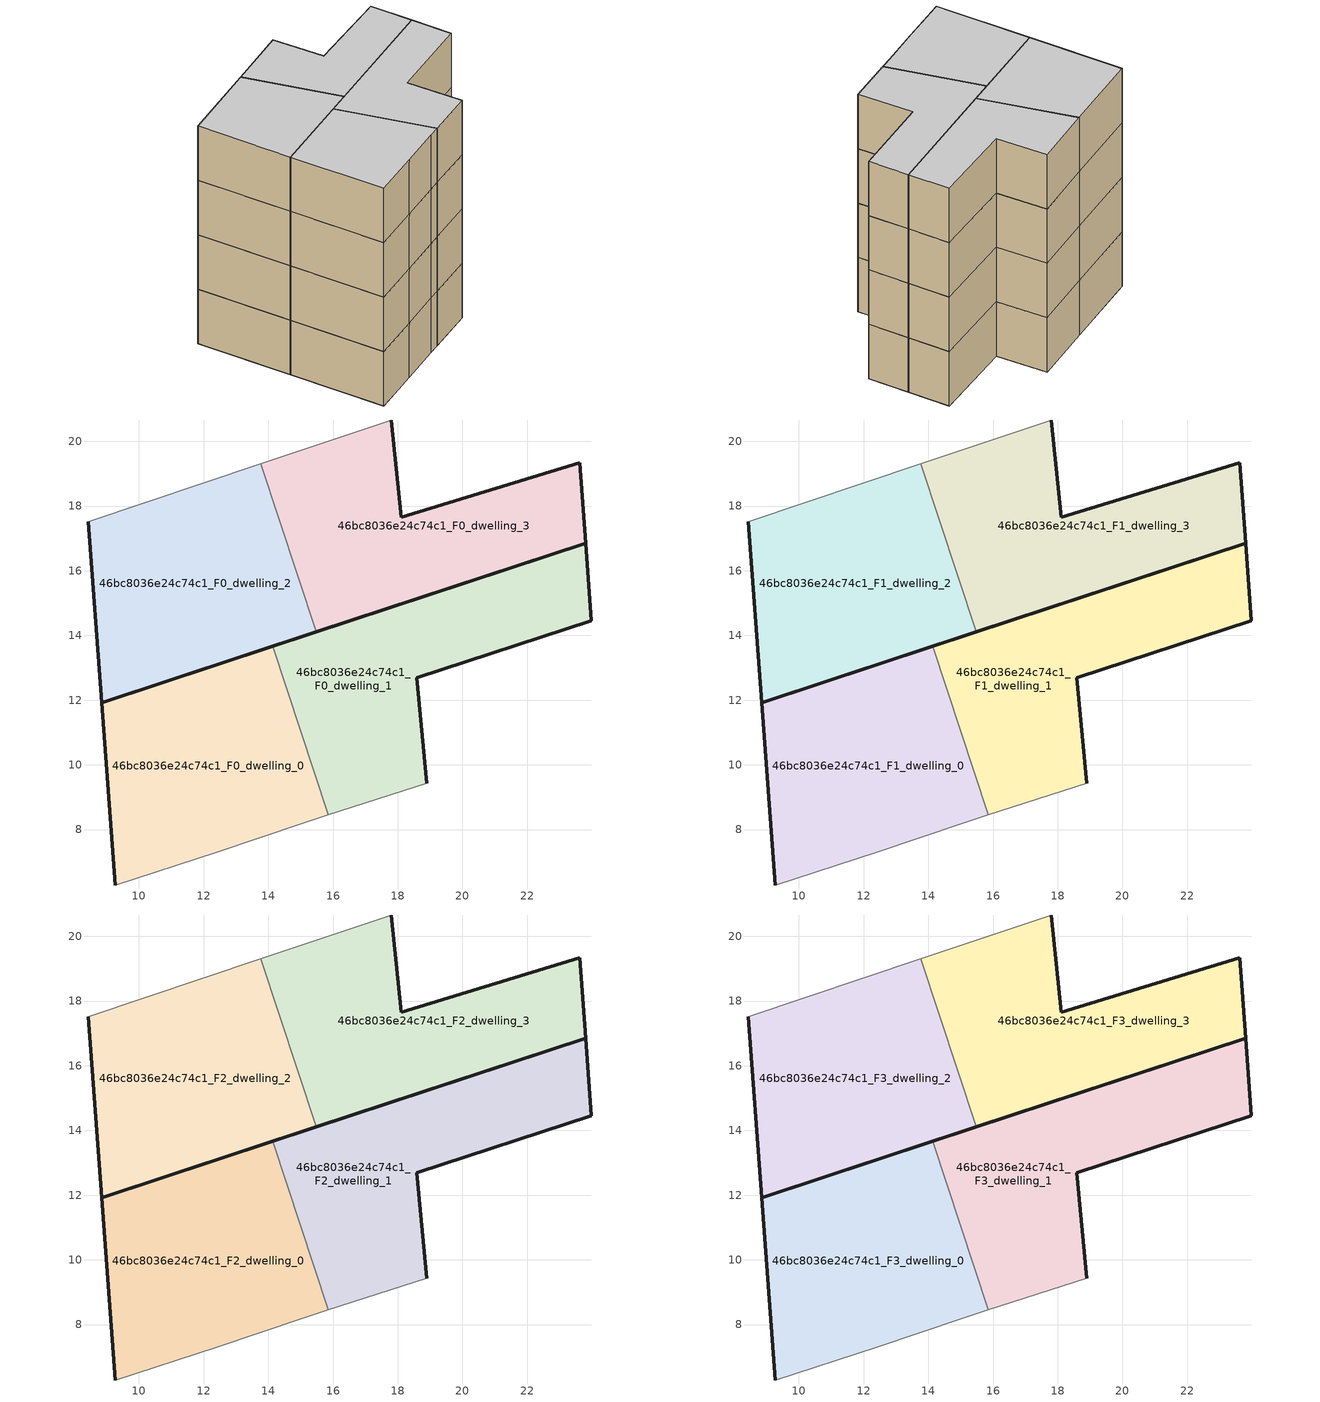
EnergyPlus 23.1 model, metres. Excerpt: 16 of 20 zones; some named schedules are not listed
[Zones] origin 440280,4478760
46bc8036e24c74c1_F0_dwelling_0
 floor ground (EU_floor_Construction): 15.06,8.19 15.85,8.45 14.13,13.67 8.85,11.92 9.27,6.29 12.4,7.29 z0
 wall outside (EU_wall_Construction): 9.27,6.29 8.85,11.92 14.13,13.67 z0:3
 wall to 46bc8036e24c74c1_F0_dwelling_1 (EU_wall_Construction): 14.13,13.67 15.85,8.45 z0:3
 wall adiabatic (EU_wall_Construction): 15.85,8.45 15.06,8.19 12.4,7.29 9.27,6.29 z0:3
46bc8036e24c74c1_F0_dwelling_1
 floor ground (EU_floor_Construction): 18.9,9.44 18.59,12.69 23.98,14.45 23.8,16.86 14.13,13.67 15.85,8.45 z0
 wall outside (EU_wall_Construction): 14.13,13.67 23.8,16.86 23.98,14.45 18.59,12.69 18.9,9.44 z0:3
 wall adiabatic (EU_wall_Construction): 18.9,9.44 15.85,8.45 z0:3
46bc8036e24c74c1_F0_dwelling_2
 floor ground (EU_floor_Construction): 15.47,14.11 13.76,19.3 8.43,17.51 8.85,11.92 z0
 wall outside (EU_wall_Construction): 15.47,14.11 8.85,11.92 8.43,17.51 z0:3
 wall to 46bc8036e24c74c1_F0_dwelling_3 (EU_wall_Construction): 13.76,19.3 15.47,14.11 z0:3
 wall adiabatic (EU_wall_Construction): 8.43,17.51 13.76,19.3 z0:3
46bc8036e24c74c1_F0_dwelling_3
 floor ground (EU_floor_Construction): 23.8,16.86 23.63,19.34 18.11,17.66 17.8,20.66 13.76,19.3 15.47,14.11 z0
 wall outside (EU_wall_Construction): 17.8,20.66 18.11,17.66 23.63,19.34 23.8,16.86 15.47,14.11 z0:3
 wall adiabatic (EU_wall_Construction): 13.76,19.3 17.8,20.66 z0:3
46bc8036e24c74c1_F1_dwelling_0
 floor to 46bc8036e24c74c1_F0_dwelling_0 (EU_floor_Construction): 15.06,8.19 15.85,8.45 14.13,13.67 8.85,11.92 9.27,6.29 12.4,7.29 z3
 wall outside (EU_wall_Construction): 9.27,6.29 8.85,11.92 14.13,13.67 z3:6
 wall to 46bc8036e24c74c1_F1_dwelling_1 (EU_wall_Construction): 14.13,13.67 15.85,8.45 z3:6
 wall adiabatic (EU_wall_Construction): 15.85,8.45 15.06,8.19 12.4,7.29 9.27,6.29 z3:6
46bc8036e24c74c1_F1_dwelling_1
 floor to 46bc8036e24c74c1_F0_dwelling_1 (EU_floor_Construction): 18.9,9.44 18.59,12.69 23.98,14.45 23.8,16.86 14.13,13.67 15.85,8.45 z3
 wall outside (EU_wall_Construction): 14.13,13.67 23.8,16.86 23.98,14.45 18.59,12.69 18.9,9.44 z3:6
 wall adiabatic (EU_wall_Construction): 18.9,9.44 15.85,8.45 z3:6
46bc8036e24c74c1_F1_dwelling_2
 floor to 46bc8036e24c74c1_F0_dwelling_2 (EU_floor_Construction): 15.47,14.11 13.76,19.3 8.43,17.51 8.85,11.92 z3
 wall outside (EU_wall_Construction): 15.47,14.11 8.85,11.92 8.43,17.51 z3:6
 wall to 46bc8036e24c74c1_F1_dwelling_3 (EU_wall_Construction): 13.76,19.3 15.47,14.11 z3:6
 wall adiabatic (EU_wall_Construction): 8.43,17.51 13.76,19.3 z3:6
46bc8036e24c74c1_F1_dwelling_3
 floor to 46bc8036e24c74c1_F0_dwelling_3 (EU_floor_Construction): 23.8,16.86 23.63,19.34 18.11,17.66 17.8,20.66 13.76,19.3 15.47,14.11 z3
 wall outside (EU_wall_Construction): 17.8,20.66 18.11,17.66 23.63,19.34 23.8,16.86 15.47,14.11 z3:6
 wall adiabatic (EU_wall_Construction): 13.76,19.3 17.8,20.66 z3:6
46bc8036e24c74c1_F2_dwelling_0
 floor to 46bc8036e24c74c1_F1_dwelling_0 (EU_floor_Construction): 15.06,8.19 15.85,8.45 14.13,13.67 8.85,11.92 9.27,6.29 12.4,7.29 z6
 wall outside (EU_wall_Construction): 9.27,6.29 8.85,11.92 14.13,13.67 z6:9
 wall to 46bc8036e24c74c1_F2_dwelling_1 (EU_wall_Construction): 14.13,13.67 15.85,8.45 z6:9
 wall adiabatic (EU_wall_Construction): 15.85,8.45 15.06,8.19 12.4,7.29 9.27,6.29 z6:9
46bc8036e24c74c1_F2_dwelling_1
 floor to 46bc8036e24c74c1_F1_dwelling_1 (EU_floor_Construction): 18.9,9.44 18.59,12.69 23.98,14.45 23.8,16.86 14.13,13.67 15.85,8.45 z6
 wall outside (EU_wall_Construction): 14.13,13.67 23.8,16.86 23.98,14.45 18.59,12.69 18.9,9.44 z6:9
 wall adiabatic (EU_wall_Construction): 18.9,9.44 15.85,8.45 z6:9
46bc8036e24c74c1_F2_dwelling_2
 floor to 46bc8036e24c74c1_F1_dwelling_2 (EU_floor_Construction): 15.47,14.11 13.76,19.3 8.43,17.51 8.85,11.92 z6
 wall outside (EU_wall_Construction): 15.47,14.11 8.85,11.92 8.43,17.51 z6:9
 wall to 46bc8036e24c74c1_F2_dwelling_3 (EU_wall_Construction): 13.76,19.3 15.47,14.11 z6:9
 wall adiabatic (EU_wall_Construction): 8.43,17.51 13.76,19.3 z6:9
46bc8036e24c74c1_F2_dwelling_3
 floor to 46bc8036e24c74c1_F1_dwelling_3 (EU_floor_Construction): 23.8,16.86 23.63,19.34 18.11,17.66 17.8,20.66 13.76,19.3 15.47,14.11 z6
 wall outside (EU_wall_Construction): 17.8,20.66 18.11,17.66 23.63,19.34 23.8,16.86 15.47,14.11 z6:9
 wall adiabatic (EU_wall_Construction): 13.76,19.3 17.8,20.66 z6:9
46bc8036e24c74c1_F3_dwelling_0
 floor to 46bc8036e24c74c1_F2_dwelling_0 (EU_floor_Construction): 15.06,8.19 15.85,8.45 14.13,13.67 8.85,11.92 9.27,6.29 12.4,7.29 z9
 wall outside (EU_wall_Construction): 9.27,6.29 8.85,11.92 14.13,13.67 z9:12
 wall to 46bc8036e24c74c1_F3_dwelling_1 (EU_wall_Construction): 14.13,13.67 15.85,8.45 z9:12
 wall adiabatic (EU_wall_Construction): 15.85,8.45 15.06,8.19 12.4,7.29 9.27,6.29 z9:12
 ceiling to 46bc8036e24c74c1_F4_dwelling_0 (EU_floor_Construction): 14.13,13.67 15.85,8.45 15.06,8.19 12.4,7.29 9.27,6.29 8.85,11.92 z12
46bc8036e24c74c1_F3_dwelling_1
 floor to 46bc8036e24c74c1_F2_dwelling_1 (EU_floor_Construction): 18.9,9.44 18.59,12.69 23.98,14.45 23.8,16.86 14.13,13.67 15.85,8.45 z9
 wall outside (EU_wall_Construction): 14.13,13.67 23.8,16.86 23.98,14.45 18.59,12.69 18.9,9.44 z9:12
 wall adiabatic (EU_wall_Construction): 18.9,9.44 15.85,8.45 z9:12
 ceiling to 46bc8036e24c74c1_F4_dwelling_1 (EU_floor_Construction): 23.8,16.86 23.98,14.45 18.59,12.69 18.9,9.44 15.85,8.45 14.13,13.67 z12
46bc8036e24c74c1_F3_dwelling_2
 floor to 46bc8036e24c74c1_F2_dwelling_2 (EU_floor_Construction): 15.47,14.11 13.76,19.3 8.43,17.51 8.85,11.92 z9
 wall outside (EU_wall_Construction): 15.47,14.11 8.85,11.92 8.43,17.51 z9:12
 wall to 46bc8036e24c74c1_F3_dwelling_3 (EU_wall_Construction): 13.76,19.3 15.47,14.11 z9:12
 wall adiabatic (EU_wall_Construction): 8.43,17.51 13.76,19.3 z9:12
 ceiling to 46bc8036e24c74c1_F4_dwelling_2 (EU_floor_Construction): 13.76,19.3 15.47,14.11 8.85,11.92 8.43,17.51 z12
46bc8036e24c74c1_F3_dwelling_3
 floor to 46bc8036e24c74c1_F2_dwelling_3 (EU_floor_Construction): 23.8,16.86 23.63,19.34 18.11,17.66 17.8,20.66 13.76,19.3 15.47,14.11 z9
 wall outside (EU_wall_Construction): 17.8,20.66 18.11,17.66 23.63,19.34 23.8,16.86 15.47,14.11 z9:12
 wall adiabatic (EU_wall_Construction): 13.76,19.3 17.8,20.66 z9:12
 ceiling to 46bc8036e24c74c1_F4_dwelling_3 (EU_floor_Construction): 23.63,19.34 23.8,16.86 15.47,14.11 13.76,19.3 17.8,20.66 18.11,17.66 z12
[Building]
EU S2 Campaign: North Axis=0; Terrain=City; Solar Distribution=FullExterior
[Site:Location]
Madrid: Latitude=40.5; Longitude=-3.5; Time Zone=1; Elevation=609
[SizingPeriod:WeatherFileDays]
AnnualSizingPeriod: Begin Month=1; Begin Day of Month=1; End Month=12; End Day of Month=31; Day of Week for Start Day=Monday; Use Weather File Daylight Saving Period=No; Use Weather File Rain and Snow Indicators=No
[MATERIAL]
EU_InternalMass_Material: Roughness=MediumRough; Thickness=0.1; Conductivity=1; Density=1800; Specific Heat=900; Thermal Absorptance=0.9; Solar Absorptance=0.7; Visible Absorptance=0.7
[MATERIAL:NOMASS] Roughness=MediumRough; Thermal Absorptance=0.9; Solar Absorptance=0.7; Visible Absorptance=0.7
Name | Thermal Resistance
EU_wall_NoMass | 0.609216
EU_floor_NoMass | 0.568163
[CONSTRUCTION]
EU_wall_Construction: EU_wall_NoMass
EU_floor_Construction: EU_floor_NoMass
EU_InternalMass_Construction: EU_InternalMass_Material
[ZONE] Type=1; Multiplier=1; Ceiling Height=autocalculate; Floor Area=autocalculate; Part of Total Floor Area=Yes
Name | Volume
46bc8036e24c74c1_F0_dwelling_0; 46bc8036e24c74c1_F1_dwelling_0; 46bc8036e24c74c1_F2_dwelling_0; 46bc8036e24c74c1_F3_dwelling_0 | 103.02
46bc8036e24c74c1_F0_dwelling_1; 46bc8036e24c74c1_F1_dwelling_1; 46bc8036e24c74c1_F2_dwelling_1; 46bc8036e24c74c1_F3_dwelling_1 | 103.01
46bc8036e24c74c1_F0_dwelling_2; 46bc8036e24c74c1_F1_dwelling_2; 46bc8036e24c74c1_F2_dwelling_2; 46bc8036e24c74c1_F3_dwelling_2 | 103.011
46bc8036e24c74c1_F0_dwelling_3; 46bc8036e24c74c1_F1_dwelling_3; 46bc8036e24c74c1_F2_dwelling_3; 46bc8036e24c74c1_F3_dwelling_3 | 103.016
[INTERNALMASS] Construction=EU_InternalMass_Construction
Name | Zone or ZoneList | Surface Area
46bc8036e24c74c1_F0_dwelling_0_EU_InternalMass | 46bc8036e24c74c1_F0_dwelling_0 | 34.3398
46bc8036e24c74c1_F0_dwelling_1_EU_InternalMass | 46bc8036e24c74c1_F0_dwelling_1 | 34.3367
46bc8036e24c74c1_F0_dwelling_2_EU_InternalMass | 46bc8036e24c74c1_F0_dwelling_2 | 34.337
46bc8036e24c74c1_F0_dwelling_3_EU_InternalMass | 46bc8036e24c74c1_F0_dwelling_3 | 34.3387
46bc8036e24c74c1_F1_dwelling_0_EU_InternalMass | 46bc8036e24c74c1_F1_dwelling_0 | 34.3398
46bc8036e24c74c1_F1_dwelling_1_EU_InternalMass | 46bc8036e24c74c1_F1_dwelling_1 | 34.3367
46bc8036e24c74c1_F1_dwelling_2_EU_InternalMass | 46bc8036e24c74c1_F1_dwelling_2 | 34.337
46bc8036e24c74c1_F1_dwelling_3_EU_InternalMass | 46bc8036e24c74c1_F1_dwelling_3 | 34.3387
46bc8036e24c74c1_F2_dwelling_0_EU_InternalMass | 46bc8036e24c74c1_F2_dwelling_0 | 34.3398
46bc8036e24c74c1_F2_dwelling_1_EU_InternalMass | 46bc8036e24c74c1_F2_dwelling_1 | 34.3367
46bc8036e24c74c1_F2_dwelling_2_EU_InternalMass | 46bc8036e24c74c1_F2_dwelling_2 | 34.337
46bc8036e24c74c1_F2_dwelling_3_EU_InternalMass | 46bc8036e24c74c1_F2_dwelling_3 | 34.3387
46bc8036e24c74c1_F3_dwelling_0_EU_InternalMass | 46bc8036e24c74c1_F3_dwelling_0 | 34.3398
46bc8036e24c74c1_F3_dwelling_1_EU_InternalMass | 46bc8036e24c74c1_F3_dwelling_1 | 34.3367
46bc8036e24c74c1_F3_dwelling_2_EU_InternalMass | 46bc8036e24c74c1_F3_dwelling_2 | 34.337
46bc8036e24c74c1_F3_dwelling_3_EU_InternalMass | 46bc8036e24c74c1_F3_dwelling_3 | 34.3387
[OTHEREQUIPMENT] Fuel Type=Electricity; Design Level Calculation Method=Watts/Area; Power per Zone Floor Area=1; Fraction Latent=0; Fraction Radiant=0; Fraction Lost=0; Carbon Dioxide Generation Rate=0; EndUse Subcategory=EU_Step8_InternalGains
Name | Zone or ZoneList or Space or SpaceList | Schedule
EU_Step8_InternalGain_46bc8036e24c74c1_F0_dwelling_0_f000 | 46bc8036e24c74c1_F0_dwelling_0 | EU_Step8_GainSchedule_46bc8036e24c74c1_F0_dwelling_0_f000
EU_Step8_InternalGain_46bc8036e24c74c1_F0_dwelling_1_f000 | 46bc8036e24c74c1_F0_dwelling_1 | EU_Step8_GainSchedule_46bc8036e24c74c1_F0_dwelling_1_f000
EU_Step8_InternalGain_46bc8036e24c74c1_F0_dwelling_2_f000 | 46bc8036e24c74c1_F0_dwelling_2 | EU_Step8_GainSchedule_46bc8036e24c74c1_F0_dwelling_2_f000
EU_Step8_InternalGain_46bc8036e24c74c1_F0_dwelling_3_f000 | 46bc8036e24c74c1_F0_dwelling_3 | EU_Step8_GainSchedule_46bc8036e24c74c1_F0_dwelling_3_f000
EU_Step8_InternalGain_46bc8036e24c74c1_F1_dwelling_0_f000 | 46bc8036e24c74c1_F1_dwelling_0 | EU_Step8_GainSchedule_46bc8036e24c74c1_F1_dwelling_0_f000
EU_Step8_InternalGain_46bc8036e24c74c1_F1_dwelling_1_f000 | 46bc8036e24c74c1_F1_dwelling_1 | EU_Step8_GainSchedule_46bc8036e24c74c1_F1_dwelling_1_f000
EU_Step8_InternalGain_46bc8036e24c74c1_F1_dwelling_2_f000 | 46bc8036e24c74c1_F1_dwelling_2 | EU_Step8_GainSchedule_46bc8036e24c74c1_F1_dwelling_2_f000
EU_Step8_InternalGain_46bc8036e24c74c1_F1_dwelling_3_f000 | 46bc8036e24c74c1_F1_dwelling_3 | EU_Step8_GainSchedule_46bc8036e24c74c1_F1_dwelling_3_f000
EU_Step8_InternalGain_46bc8036e24c74c1_F2_dwelling_0_f000 | 46bc8036e24c74c1_F2_dwelling_0 | EU_Step8_GainSchedule_46bc8036e24c74c1_F2_dwelling_0_f000
EU_Step8_InternalGain_46bc8036e24c74c1_F2_dwelling_1_f000 | 46bc8036e24c74c1_F2_dwelling_1 | EU_Step8_GainSchedule_46bc8036e24c74c1_F2_dwelling_1_f000
EU_Step8_InternalGain_46bc8036e24c74c1_F2_dwelling_2_f000 | 46bc8036e24c74c1_F2_dwelling_2 | EU_Step8_GainSchedule_46bc8036e24c74c1_F2_dwelling_2_f000
EU_Step8_InternalGain_46bc8036e24c74c1_F2_dwelling_3_f000 | 46bc8036e24c74c1_F2_dwelling_3 | EU_Step8_GainSchedule_46bc8036e24c74c1_F2_dwelling_3_f000
EU_Step8_InternalGain_46bc8036e24c74c1_F3_dwelling_0_f000 | 46bc8036e24c74c1_F3_dwelling_0 | EU_Step8_GainSchedule_46bc8036e24c74c1_F3_dwelling_0_f000
EU_Step8_InternalGain_46bc8036e24c74c1_F3_dwelling_1_f000 | 46bc8036e24c74c1_F3_dwelling_1 | EU_Step8_GainSchedule_46bc8036e24c74c1_F3_dwelling_1_f000
EU_Step8_InternalGain_46bc8036e24c74c1_F3_dwelling_2_f000 | 46bc8036e24c74c1_F3_dwelling_2 | EU_Step8_GainSchedule_46bc8036e24c74c1_F3_dwelling_2_f000
EU_Step8_InternalGain_46bc8036e24c74c1_F3_dwelling_3_f000 | 46bc8036e24c74c1_F3_dwelling_3 | EU_Step8_GainSchedule_46bc8036e24c74c1_F3_dwelling_3_f000
[ZONEVENTILATION:DESIGNFLOWRATE] Schedule=EU_AlwaysOn; Design Flow Rate Calculation Method=AirChanges/Hour; Air Changes per Hour=0.752966; Ventilation Type=Natural; Fan Pressure Rise=0; Fan Total Efficiency=1; Constant Term Coefficient=1; Temperature Term Coefficient=0; Velocity Term Coefficient=0; Velocity Squared Term Coefficient=0; Minimum Indoor Temperature=-100; Maximum Indoor Temperature=100; Delta Temperature=-100; Minimum Outdoor Temperature=-100; Maximum Outdoor Temperature=100; Maximum Wind Speed=40
Name | Zone or ZoneList or Space or SpaceList
EU_ConstantAir_46bc8036e24c74c1_F0_dwelling_0 | 46bc8036e24c74c1_F0_dwelling_0
EU_ConstantAir_46bc8036e24c74c1_F0_dwelling_1 | 46bc8036e24c74c1_F0_dwelling_1
EU_ConstantAir_46bc8036e24c74c1_F0_dwelling_2 | 46bc8036e24c74c1_F0_dwelling_2
EU_ConstantAir_46bc8036e24c74c1_F0_dwelling_3 | 46bc8036e24c74c1_F0_dwelling_3
EU_ConstantAir_46bc8036e24c74c1_F1_dwelling_0 | 46bc8036e24c74c1_F1_dwelling_0
EU_ConstantAir_46bc8036e24c74c1_F1_dwelling_1 | 46bc8036e24c74c1_F1_dwelling_1
EU_ConstantAir_46bc8036e24c74c1_F1_dwelling_2 | 46bc8036e24c74c1_F1_dwelling_2
EU_ConstantAir_46bc8036e24c74c1_F1_dwelling_3 | 46bc8036e24c74c1_F1_dwelling_3
EU_ConstantAir_46bc8036e24c74c1_F2_dwelling_0 | 46bc8036e24c74c1_F2_dwelling_0
EU_ConstantAir_46bc8036e24c74c1_F2_dwelling_1 | 46bc8036e24c74c1_F2_dwelling_1
EU_ConstantAir_46bc8036e24c74c1_F2_dwelling_2 | 46bc8036e24c74c1_F2_dwelling_2
EU_ConstantAir_46bc8036e24c74c1_F2_dwelling_3 | 46bc8036e24c74c1_F2_dwelling_3
EU_ConstantAir_46bc8036e24c74c1_F3_dwelling_0 | 46bc8036e24c74c1_F3_dwelling_0
EU_ConstantAir_46bc8036e24c74c1_F3_dwelling_1 | 46bc8036e24c74c1_F3_dwelling_1
EU_ConstantAir_46bc8036e24c74c1_F3_dwelling_2 | 46bc8036e24c74c1_F3_dwelling_2
EU_ConstantAir_46bc8036e24c74c1_F3_dwelling_3 | 46bc8036e24c74c1_F3_dwelling_3
[HVACTEMPLATE:THERMOSTAT] Constant Heating Setpoint=20; Constant Cooling Setpoint=50
EU_HeatOnly_46bc8036e24c74c1_F0_dwelling_0; EU_HeatOnly_46bc8036e24c74c1_F0_dwelling_1; EU_HeatOnly_46bc8036e24c74c1_F0_dwelling_2; EU_HeatOnly_46bc8036e24c74c1_F0_dwelling_3; EU_HeatOnly_46bc8036e24c74c1_F1_dwelling_0; EU_HeatOnly_46bc8036e24c74c1_F1_dwelling_1; EU_HeatOnly_46bc8036e24c74c1_F1_dwelling_2; EU_HeatOnly_46bc8036e24c74c1_F1_dwelling_3; EU_HeatOnly_46bc8036e24c74c1_F2_dwelling_0; EU_HeatOnly_46bc8036e24c74c1_F2_dwelling_1; EU_HeatOnly_46bc8036e24c74c1_F2_dwelling_2; EU_HeatOnly_46bc8036e24c74c1_F2_dwelling_3; EU_HeatOnly_46bc8036e24c74c1_F3_dwelling_0; EU_HeatOnly_46bc8036e24c74c1_F3_dwelling_1; EU_HeatOnly_46bc8036e24c74c1_F3_dwelling_2; EU_HeatOnly_46bc8036e24c74c1_F3_dwelling_3; EU_HeatOnly_46bc8036e24c74c1_F4_dwelling_0; EU_HeatOnly_46bc8036e24c74c1_F4_dwelling_1; EU_HeatOnly_46bc8036e24c74c1_F4_dwelling_2; EU_HeatOnly_46bc8036e24c74c1_F4_dwelling_3
[HVACTEMPLATE:ZONE:IDEALLOADSAIRSYSTEM] System Availability Schedule=EU_AlwaysOn; Maximum Heating Supply Air Temperature=50; Minimum Cooling Supply Air Temperature=13; Maximum Heating Supply Air Humidity Ratio=0.0156; Minimum Cooling Supply Air Humidity Ratio=0.0077; Heating Limit=NoLimit; Cooling Limit=NoLimit; Heating Availability Schedule=EU_AlwaysOn; Cooling Availability Schedule=EU_CoolingOff; Dehumidification Control Type=ConstantSensibleHeatRatio; Cooling Sensible Heat Ratio=0.7; Dehumidification Setpoint=60; Humidification Control Type=None; Humidification Setpoint=30; Outdoor Air Method=None; Outdoor Air Flow Rate per Person=0.00944; Outdoor Air Flow Rate per Zone Floor Area=0; Outdoor Air Flow Rate per Zone=0; Demand Controlled Ventilation Type=None; Outdoor Air Economizer Type=NoEconomizer; Heat Recovery Type=None; Sensible Heat Recovery Effectiveness=0.7; Latent Heat Recovery Effectiveness=0.65
Name | Template Thermostat
46bc8036e24c74c1_F0_dwelling_0 | EU_HeatOnly_46bc8036e24c74c1_F0_dwelling_0
46bc8036e24c74c1_F0_dwelling_1 | EU_HeatOnly_46bc8036e24c74c1_F0_dwelling_1
46bc8036e24c74c1_F0_dwelling_2 | EU_HeatOnly_46bc8036e24c74c1_F0_dwelling_2
46bc8036e24c74c1_F0_dwelling_3 | EU_HeatOnly_46bc8036e24c74c1_F0_dwelling_3
46bc8036e24c74c1_F1_dwelling_0 | EU_HeatOnly_46bc8036e24c74c1_F1_dwelling_0
46bc8036e24c74c1_F1_dwelling_1 | EU_HeatOnly_46bc8036e24c74c1_F1_dwelling_1
46bc8036e24c74c1_F1_dwelling_2 | EU_HeatOnly_46bc8036e24c74c1_F1_dwelling_2
46bc8036e24c74c1_F1_dwelling_3 | EU_HeatOnly_46bc8036e24c74c1_F1_dwelling_3
46bc8036e24c74c1_F2_dwelling_0 | EU_HeatOnly_46bc8036e24c74c1_F2_dwelling_0
